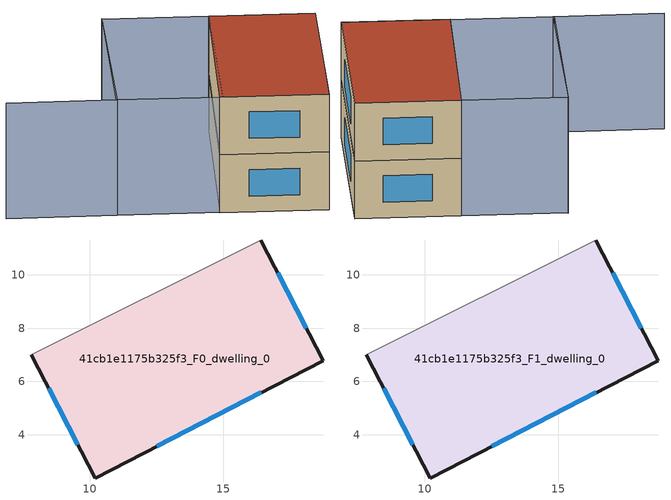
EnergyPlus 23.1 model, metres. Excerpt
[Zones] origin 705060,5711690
41cb1e1175b325f3_F0_dwelling_0
 floor ground (EU_floor_Construction): 16.41,11.31 18.75,6.78 10.2,2.38 7.81,7 z0
 wall outside (EU_wall_Construction): 7.81,7 10.2,2.38 18.75,6.78 16.41,11.31 z0:3
 wall adiabatic (EU_wall_Construction): 16.41,11.31 7.81,7 z0:3
 window (EU_Window_Construction): 18.12,8 17.04,10.08 / 12.51,3.57 16.44,5.59 / 8.45,5.75 9.55,3.63 z0.81:2.19
41cb1e1175b325f3_F1_dwelling_0
 floor to 41cb1e1175b325f3_F0_dwelling_0 (EU_floor_Construction): 16.41,11.31 18.75,6.78 10.2,2.38 7.81,7 z3
 wall outside (EU_wall_Construction): 7.81,7 10.2,2.38 18.75,6.78 16.41,11.31 z3:6
 wall adiabatic (EU_wall_Construction): 16.41,11.31 7.81,7 z3:6
 window (EU_Window_Construction): 18.12,8 17.04,10.08 / 12.51,3.57 16.44,5.59 / 8.45,5.75 9.55,3.63 z3.81:5.19
 roof outside (EU_roof_Construction): 18.75,6.78 16.41,11.31 7.81,7 10.2,2.38 z6
shading: 14.11,15.85 5.56,11.36 / 5.56,11.36 3.09,16.06 / 14.07,15.83 16.41,11.31 / 16.41,11.31 7.87,6.9 / 7.87,6.9 5.53,11.42 / 5.53,11.42 14.07,15.83 z0:6
[Building]
EU S2 Campaign: North Axis=0; Terrain=City; Solar Distribution=FullExterior
[Site:Location]
London: Latitude=51.5; Longitude=-0.5; Time Zone=0; Elevation=25
[SizingPeriod:WeatherFileDays]
AnnualSizingPeriod: Begin Month=1; Begin Day of Month=1; End Month=12; End Day of Month=31; Day of Week for Start Day=Monday; Use Weather File Daylight Saving Period=No; Use Weather File Rain and Snow Indicators=No
[MATERIAL]
EU_InternalMass_Material: Roughness=MediumRough; Thickness=0.1; Conductivity=1; Density=1800; Specific Heat=900; Thermal Absorptance=0.9; Solar Absorptance=0.7; Visible Absorptance=0.7
[MATERIAL:NOMASS] Roughness=MediumRough; Thermal Absorptance=0.9; Solar Absorptance=0.7; Visible Absorptance=0.7
Name | Thermal Resistance
EU_wall_NoMass | 0.727863
EU_roof_NoMass | 0.773354
EU_floor_NoMass | 1.79329
[WINDOWMATERIAL:SIMPLEGLAZINGSYSTEM]
EU_Window_SimpleGlazing: UFactor=2.58614; Solar Heat Gain Coefficient=0.76; Visible Transmittance=0.76
[CONSTRUCTION]
EU_wall_Construction: EU_wall_NoMass
EU_roof_Construction: EU_roof_NoMass
EU_floor_Construction: EU_floor_NoMass
EU_Window_Construction: EU_Window_SimpleGlazing
EU_InternalMass_Construction: EU_InternalMass_Material
[ZONE] Type=1; Multiplier=1; Ceiling Height=autocalculate; Volume=148.639; Floor Area=autocalculate; Part of Total Floor Area=Yes
41cb1e1175b325f3_F0_dwelling_0; 41cb1e1175b325f3_F1_dwelling_0
[INTERNALMASS] Construction=EU_InternalMass_Construction; Surface Area=49.5463
Name | Zone or ZoneList
41cb1e1175b325f3_F0_dwelling_0_EU_InternalMass | 41cb1e1175b325f3_F0_dwelling_0
41cb1e1175b325f3_F1_dwelling_0_EU_InternalMass | 41cb1e1175b325f3_F1_dwelling_0
[OTHEREQUIPMENT] Fuel Type=Electricity; Design Level Calculation Method=Watts/Area; Power per Zone Floor Area=1; Fraction Latent=0; Fraction Radiant=0; Fraction Lost=0; Carbon Dioxide Generation Rate=0; EndUse Subcategory=EU_Step8_InternalGains
Name | Zone or ZoneList or Space or SpaceList | Schedule
EU_Step8_InternalGain_41cb1e1175b325f3_F0_dwelling_0_f000 | 41cb1e1175b325f3_F0_dwelling_0 | EU_Step8_GainSchedule_41cb1e1175b325f3_F0_dwelling_0_f000
EU_Step8_InternalGain_41cb1e1175b325f3_F1_dwelling_0_f000 | 41cb1e1175b325f3_F1_dwelling_0 | EU_Step8_GainSchedule_41cb1e1175b325f3_F1_dwelling_0_f000
[ZONEVENTILATION:DESIGNFLOWRATE] Schedule=EU_AlwaysOn; Design Flow Rate Calculation Method=AirChanges/Hour; Air Changes per Hour=0.484901; Ventilation Type=Natural; Fan Pressure Rise=0; Fan Total Efficiency=1; Constant Term Coefficient=1; Temperature Term Coefficient=0; Velocity Term Coefficient=0; Velocity Squared Term Coefficient=0; Minimum Indoor Temperature=-100; Maximum Indoor Temperature=100; Delta Temperature=-100; Minimum Outdoor Temperature=-100; Maximum Outdoor Temperature=100; Maximum Wind Speed=40
Name | Zone or ZoneList or Space or SpaceList
EU_ConstantAir_41cb1e1175b325f3_F0_dwelling_0 | 41cb1e1175b325f3_F0_dwelling_0
EU_ConstantAir_41cb1e1175b325f3_F1_dwelling_0 | 41cb1e1175b325f3_F1_dwelling_0
[HVACTEMPLATE:THERMOSTAT] Constant Heating Setpoint=20; Constant Cooling Setpoint=50
EU_HeatOnly_41cb1e1175b325f3_F0_dwelling_0; EU_HeatOnly_41cb1e1175b325f3_F1_dwelling_0
[HVACTEMPLATE:ZONE:IDEALLOADSAIRSYSTEM] System Availability Schedule=EU_AlwaysOn; Maximum Heating Supply Air Temperature=50; Minimum Cooling Supply Air Temperature=13; Maximum Heating Supply Air Humidity Ratio=0.0156; Minimum Cooling Supply Air Humidity Ratio=0.0077; Heating Limit=NoLimit; Cooling Limit=NoLimit; Heating Availability Schedule=EU_AlwaysOn; Cooling Availability Schedule=EU_CoolingOff; Dehumidification Control Type=ConstantSensibleHeatRatio; Cooling Sensible Heat Ratio=0.7; Dehumidification Setpoint=60; Humidification Control Type=None; Humidification Setpoint=30; Outdoor Air Method=None; Outdoor Air Flow Rate per Person=0.00944; Outdoor Air Flow Rate per Zone Floor Area=0; Outdoor Air Flow Rate per Zone=0; Demand Controlled Ventilation Type=None; Outdoor Air Economizer Type=NoEconomizer; Heat Recovery Type=None; Sensible Heat Recovery Effectiveness=0.7; Latent Heat Recovery Effectiveness=0.65
Name | Template Thermostat
41cb1e1175b325f3_F0_dwelling_0 | EU_HeatOnly_41cb1e1175b325f3_F0_dwelling_0
41cb1e1175b325f3_F1_dwelling_0 | EU_HeatOnly_41cb1e1175b325f3_F1_dwelling_0
[SIZING:ZONE] Zone Cooling Design Supply Air Temperature Input Method=SupplyAirTemperature; Zone Cooling Design Supply Air Temperature=13; Zone Heating Design Supply Air Temperature Input Method=SupplyAirTemperature; Zone Heating Design Supply Air Temperature=50; Zone Cooling Design Supply Air Humidity Ratio=0.008; Zone Heating Design Supply Air Humidity Ratio=0.008; Cooling Design Air Flow Method=DesignDay; Cooling Design Air Flow Rate=0; Cooling Minimum Air Flow per Zone Floor Area=0.000762; Cooling Minimum Air Flow=0; Cooling Minimum Air Flow Fraction=0.2; Heating Design Air Flow Method=DesignDay; Heating Design Air Flow Rate=0; Heating Maximum Air Flow per Zone Floor Area=0.002032; Heating Maximum Air Flow=0.141576; Heating Maximum Air Flow Fraction=0.3; Account for Dedicated Outdoor Air System=No; Dedicated Outdoor Air System Control Strategy=NeutralSupplyAir; Dedicated Outdoor Air Low Setpoint Temperature for Design=autosize; Dedicated Outdoor Air High Setpoint Temperature for Design=autosize; Zone Load Sizing Method=Sensible Load Only No Latent Load; Zone Latent Cooling Design Supply Air Humidity Ratio Input Method=HumidityRatioDifference; Zone Cooling Design Supply Air Humidity Ratio Difference=0.005; Zone Latent Heating Design Supply Air Humidity Ratio Input Method=HumidityRatioDifference; Zone Humidification Design Supply Air Humidity Ratio Difference=0.005
41cb1e1175b325f3_F0_dwelling_0; 41cb1e1175b325f3_F1_dwelling_0
[SCHEDULE:CONSTANT]
Name | Hourly Value
EU_AlwaysOn | 1
EU_CoolingOff | 0
[SCHEDULE:FILE] Column Number=1; Rows to Skip at Top=0; Number of Hours of Data=8760; Column Separator=Comma; Interpolate to Timestep=No; Minutes per Item=60; Adjust Schedule for Daylight Savings=Yes
Name | File
EU_Step8_GainSchedule_41cb1e1175b325f3_F0_dwelling_0_f000 | ../../schedules/41cb1e1175b325f3/41cb1e1175b325f3_F0_dwelling_0_f000_gain.csv
EU_Step8_GainSchedule_41cb1e1175b325f3_F1_dwelling_0_f000 | ../../schedules/41cb1e1175b325f3/41cb1e1175b325f3_F1_dwelling_0_f000_gain.csv
